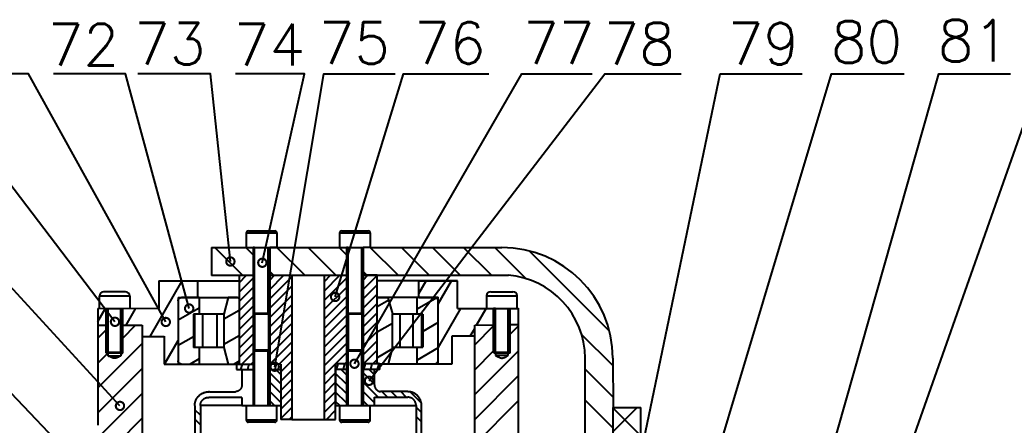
# Model space of a CAD drawing. Header units: millimetres. Extents: x 56 to 1245, y 45 to 886.
# Drawn here: x 597.5 to 717, y 666.5 to 715.2 of the extents above; entities that cross this region are included whole.
import ezdxf
from ezdxf.enums import TextEntityAlignment as Align

# ---------------------------------------------------------------- set-up
doc = ezdxf.new("R2010")
doc.units = ezdxf.units.MM
doc.layers.get('0').update_dxf_attribs({"color": 3})
doc.styles.get("Standard").update_dxf_attribs({"font": 'txt', "bigfont": 'gbcbig.shx'})

# ---------------------------------------------------------------- blocks, each defined once
blk = doc.blocks.new('_DotSmall')
at = {"color": 0, "linetype": 'ByBlock', "const_width": 0.5}
blk.add_lwpolyline([(-0.0625, 0, 1), (0.0625, 0, 1)], format="xyb", close=True, dxfattribs=at)

msp = doc.modelspace()

# ---------------------------------------------------------------- linework, layer by layer
at = {"layer": 'Defpoints', "linetype": 'Continuous', "lineweight": -3}
for p, q in [((624.7, 689.57), (624.7, 687.82)), ((624.95, 689.82), (628.13, 689.82)), ((628.39, 689.57), (628.39, 687.82)), ((635.93, 689.57), (635.93, 687.82)), ((636.18, 689.82), (639.37, 689.82)), ((639.62, 689.57), (639.62, 687.82)), ((624.25, 684.48), (620.91, 687.82)), ((625.53, 686.94), (624.65, 687.82)), ((624.7, 687.82), (625.53, 687.82)), ((625.53, 687.82), (625.53, 679.89)), ((628.39, 687.82), (627.53, 687.82)), ((627.53, 687.82), (627.53, 679.89)), ((631.73, 684.48), (628.39, 687.82)), ((635.48, 684.48), (632.13, 687.82)), ((636.77, 686.93), (635.88, 687.82)), ((635.93, 687.82), (636.77, 687.82)), ((636.77, 687.82), (636.77, 679.89)), ((639.62, 687.82), (638.77, 687.82)), ((638.77, 687.82), (638.77, 679.89)), ((639.62, 687.82), (655.45, 687.82)), ((642.96, 684.48), (639.62, 687.82)), ((646.7, 684.48), (643.36, 687.82)), ((650.44, 684.48), (647.1, 687.82)), ((654.18, 684.48), (650.84, 687.82)), ((658.32, 684.09), (654.59, 687.82)), ((668.37, 677.77), (658.74, 687.41)), ((620.5, 684.48), (625.53, 684.48)), ((620.51, 684.48), (620.5, 684.48)), ((623.84, 683.57), (624.74, 684.48)), ((623.84, 682.45), (625.53, 684.15)), ((627.99, 684.48), (627.53, 684.94)), ((627.53, 684.48), (636.77, 684.48)), ((627.53, 683.9), (628.11, 684.48)), ((627.53, 682.78), (629.23, 684.48)), ((627.53, 681.66), (630.17, 684.3)), ((634.12, 683.75), (634.85, 684.48)), ((634.12, 682.63), (635.97, 684.48)), ((634.12, 681.51), (636.77, 684.15)), ((639.22, 684.48), (638.77, 684.93)), ((638.77, 684.48), (656.22, 684.48)), ((638.77, 683.91), (639.34, 684.48)), ((638.77, 682.79), (640.44, 684.46)), ((613.14, 677.14), (616.98, 683.81)), ((614.17, 683.81), (623.84, 683.81)), ((623.84, 681.33), (625.53, 683.02)), ((627.53, 680.53), (630.18, 683.17)), ((634.12, 680.39), (636.77, 683.03)), ((638.77, 681.66), (640.44, 683.33)), ((650.11, 683.83), (640.44, 683.83)), ((645.44, 682.3), (646.32, 683.83)), ((647.77, 681.05), (649.38, 683.83)), ((650.11, 680.5), (650.11, 683.83)), ((607.03, 680.47), (607.03, 681.98)), ((610.19, 682.48), (607.53, 682.48)), ((610.69, 681.98), (610.69, 680.47)), ((616.5, 681.81), (618.84, 681.81)), ((619.03, 681.81), (616.9, 681.81)), ((618.84, 681.81), (623.84, 681.81)), ((622.54, 681.81), (622.01, 679.81)), ((623.64, 681.81), (622.54, 681.81)), ((623.84, 680.21), (625.53, 681.9)), ((627.53, 679.41), (630.18, 682.05)), ((634.12, 679.26), (636.77, 681.91)), ((638.77, 680.54), (640.44, 682.21)), ((647.77, 681.83), (640.44, 681.83)), ((640.64, 681.83), (641.74, 681.83)), ((641.74, 681.83), (640.64, 681.83)), ((641.74, 681.83), (642.27, 679.83)), ((647.6, 681.76), (645.25, 680.4)), ((653.6, 682), (653.6, 680.5)), ((654.1, 682.5), (656.77, 682.5)), ((657.27, 680.5), (657.27, 682)), ((614.17, 680.48), (606.84, 680.47)), ((606.84, 678.94), (607.73, 680.47)), ((607.85, 675.21), (607.86, 680.47)), ((609.85, 675.21), (609.86, 680.47)), ((610.24, 678.47), (611.39, 680.47)), ((619.03, 680.54), (616.51, 679.08)), ((623.84, 679.08), (625.53, 680.78)), ((627.53, 678.29), (630.18, 680.93)), ((634.12, 678.14), (636.77, 680.79)), ((638.77, 679.42), (640.44, 681.09)), ((641.83, 681.48), (640.44, 680.68)), ((647.77, 681.05), (647.77, 681.05)), ((647.78, 675.77), (650.51, 680.5)), ((650.11, 680.5), (654.44, 680.5)), ((652.41, 678.5), (653.57, 680.5)), ((654.45, 675.24), (654.44, 680.5)), ((656.45, 675.24), (656.44, 680.5)), ((656.44, 680.5), (657.44, 680.5)), ((622.01, 679.81), (618.34, 679.81)), ((618.34, 679.81), (618.34, 675.81)), ((618.46, 679.81), (618.46, 675.81)), ((619.44, 679.81), (619.44, 675.81)), ((621.16, 679.81), (621.16, 675.81)), ((623.84, 680.26), (622.01, 679.2)), ((623.84, 677.96), (625.53, 679.66)), ((625.53, 679.89), (625.6, 679.82)), ((627.53, 679.89), (625.53, 679.89)), ((625.53, 679.66), (625.7, 679.82)), ((627.47, 679.82), (625.6, 679.82)), ((627.36, 679.24), (627.53, 679.41)), ((627.47, 679.82), (627.53, 679.89)), ((627.53, 677.17), (630.18, 679.81)), ((634.12, 677.02), (636.77, 679.66)), ((636.77, 679.89), (636.83, 679.82)), ((638.77, 679.89), (636.77, 679.89)), ((636.77, 679.66), (636.93, 679.82)), ((638.7, 679.82), (636.83, 679.82)), ((638.6, 679.25), (638.77, 679.42)), ((638.7, 679.82), (638.77, 679.89)), ((638.77, 678.3), (640.44, 679.97)), ((645.94, 679.82), (642.27, 679.82)), ((643.21, 675.83), (643.21, 679.82)), ((644.76, 675.83), (644.76, 679.82)), ((645.82, 675.83), (645.82, 679.82)), ((645.94, 679.82), (645.94, 675.83)), ((606.84, 678.47), (607.86, 678.47)), ((609.85, 678.47), (612.17, 678.48)), ((609.85, 676.94), (611.39, 678.47)), ((616.51, 679.08), (616.51, 679.08)), ((623.84, 676.84), (625.53, 678.53)), ((625.53, 678.53), (625.7, 678.7)), ((627.36, 678.12), (627.53, 678.29)), ((627.53, 676.04), (630.18, 678.69)), ((634.12, 675.9), (636.77, 678.54)), ((636.77, 678.54), (636.94, 678.71)), ((638.6, 678.12), (638.77, 678.3)), ((638.77, 677.17), (640.44, 678.85)), ((642.28, 678.68), (640.44, 677.63)), ((647.78, 678.8), (645.94, 677.74)), ((651.64, 677.17), (652.17, 678.09)), ((652.17, 678.5), (654.45, 678.51)), ((652.18, 676.12), (654.45, 678.39)), ((657.44, 678.51), (656.44, 678.51)), ((656.44, 677.4), (657.44, 678.4)), ((606.84, 676.92), (607.86, 677.94)), ((612.17, 677.14), (614.84, 677.14)), ((618.34, 677.08), (616.51, 676.03)), ((623.84, 677.21), (622.01, 676.15)), ((623.84, 675.72), (625.53, 677.41)), ((625.53, 677.41), (625.7, 677.58)), ((627.36, 676.99), (627.53, 677.17)), ((627.53, 674.92), (630.18, 677.56)), ((634.12, 674.77), (636.77, 677.42)), ((636.77, 677.42), (636.94, 677.59)), ((638.6, 677), (638.77, 677.17)), ((638.77, 676.05), (640.44, 677.73)), ((652.18, 677.17), (649.44, 677.17)), ((668.78, 673.62), (665.03, 677.38)), ((606.84, 670.94), (612.17, 676.27)), ((614.88, 673.81), (616.51, 676.63)), ((616.51, 676.03), (616.51, 676.03)), ((622.01, 675.81), (618.34, 675.81)), ((622.01, 675.81), (622.54, 673.81)), ((623.84, 674.6), (625.53, 676.29)), ((625.53, 676.29), (625.7, 676.46)), ((627.36, 675.87), (627.53, 676.04)), ((627.55, 673.81), (630.18, 676.44)), ((634.12, 673.65), (636.77, 676.3)), ((636.77, 676.3), (636.94, 676.46)), ((638.6, 675.88), (638.77, 676.05)), ((638.77, 674.93), (640.45, 676.61)), ((642.28, 675.83), (641.75, 673.83)), ((642.28, 675.83), (645.94, 675.83)), ((642.28, 675.83), (642.33, 675.83)), ((642.33, 675.83), (642.43, 675.83)), ((642.43, 675.83), (642.55, 675.83)), ((642.55, 675.83), (642.69, 675.83)), ((642.69, 675.83), (642.85, 675.83)), ((642.85, 675.83), (643.02, 675.83)), ((643.02, 675.83), (643.21, 675.83)), ((645.26, 673.83), (645.26, 675.83)), ((647.78, 675.75), (645.26, 674.29)), ((647.78, 675.77), (647.78, 675.77)), ((606.84, 673.93), (608.06, 675.14)), ((607.92, 675.14), (607.85, 675.21)), ((609.85, 675.21), (607.85, 675.21)), ((609.79, 675.14), (607.92, 675.14)), ((608.09, 674.81), (608.09, 675.14)), ((608.09, 674.81), (608.16, 674.81)), ((608.16, 674.81), (608.25, 674.81)), ((608.25, 674.81), (608.36, 674.81)), ((608.36, 674.81), (608.49, 674.81)), ((608.49, 674.81), (608.63, 674.81)), ((608.63, 674.81), (608.78, 674.81)), ((608.78, 674.81), (608.93, 674.81)), ((608.93, 674.81), (609.08, 674.81)), ((609.08, 674.81), (609.22, 674.81)), ((609.22, 674.81), (609.34, 674.81)), ((609.34, 674.81), (609.46, 674.81)), ((609.46, 674.81), (609.55, 674.81)), ((609.55, 674.81), (609.62, 674.81)), ((609.85, 675.21), (609.79, 675.14)), ((619.03, 674.43), (617.96, 673.81)), ((624.18, 673.81), (625.53, 675.17)), ((625.6, 675.49), (625.53, 675.42)), ((625.53, 675.42), (627.53, 675.42)), ((625.53, 675.42), (625.53, 668.82)), ((627.47, 675.49), (625.6, 675.49)), ((627.53, 675.42), (627.47, 675.49)), ((627.53, 675.42), (627.53, 668.82)), ((628.67, 673.81), (630.18, 675.32)), ((634.12, 672.53), (636.77, 675.17)), ((636.84, 675.49), (636.77, 675.42)), ((636.77, 675.42), (638.77, 675.42)), ((636.77, 675.42), (636.77, 668.82)), ((638.7, 675.49), (636.84, 675.49)), ((638.77, 675.42), (638.7, 675.49)), ((638.77, 675.42), (638.77, 668.82)), ((638.79, 673.82), (640.45, 675.49)), ((642.22, 675.59), (640.45, 674.57)), ((652.18, 670.14), (657.45, 675.41)), ((652.18, 673.13), (654.45, 675.4)), ((654.45, 675.24), (654.51, 675.17)), ((654.45, 675.24), (656.45, 675.24)), ((654.51, 675.17), (656.38, 675.17)), ((654.75, 674.84), (654.68, 674.84)), ((654.84, 674.84), (654.75, 674.84)), ((654.95, 674.84), (654.84, 674.84)), ((655.08, 674.84), (654.95, 674.84)), ((655.22, 674.84), (655.08, 674.84)), ((655.37, 674.84), (655.22, 674.84)), ((655.52, 674.84), (655.37, 674.84)), ((655.67, 674.84), (655.52, 674.84)), ((655.81, 674.84), (655.67, 674.84)), ((655.94, 674.84), (655.81, 674.84)), ((656.05, 674.84), (655.94, 674.84)), ((656.14, 674.84), (656.05, 674.84)), ((656.21, 674.84), (656.14, 674.84)), ((656.21, 674.84), (656.21, 675.17)), ((656.38, 675.17), (656.45, 675.24)), ((665.53, 604.19), (665.45, 674.52)), ((668.78, 674.52), (668.78, 674.56)), ((606.84, 667.94), (612.17, 673.28)), ((614.84, 673.81), (616.51, 673.81)), ((616.51, 673.81), (622.54, 673.81)), ((616.91, 673.81), (619.03, 673.81)), ((622.54, 673.81), (623.64, 673.81)), ((623.84, 674.15), (623.25, 673.81)), ((624.19, 673.81), (624.01, 673.15)), ((625.01, 673.81), (624.84, 673.15)), ((625.3, 673.81), (625.53, 674.04)), ((628.3, 673.81), (628.12, 673.15)), ((628.84, 672.86), (630.18, 674.2)), ((636.77, 673.82), (635.45, 673.82)), ((635.7, 673.82), (635.52, 673.15)), ((636.52, 673.82), (636.34, 673.15)), ((636.54, 673.82), (636.77, 674.05)), ((638.99, 673.82), (638.81, 673.16)), ((639.81, 673.82), (639.63, 673.16)), ((639.91, 673.82), (640.45, 674.36)), ((640.63, 673.82), (640.45, 673.16)), ((627.53, 673.15), (628.84, 673.15)), ((627.53, 673.15), (628.84, 673.15)), ((628.84, 671.45), (627.53, 672.76)), ((628.84, 672.57), (628.27, 673.15)), ((628.84, 671.74), (630.18, 673.07)), ((634.12, 671.41), (635.45, 672.74)), ((636.77, 673.15), (635.45, 673.15)), ((636.77, 671.38), (635.45, 672.69)), ((636.77, 672.51), (636.12, 673.15)), ((640.12, 671.4), (638.77, 672.75)), ((640.12, 672.52), (639.48, 673.16)), ((652.18, 667.14), (657.45, 672.42)), ((668.79, 669.88), (665.45, 673.21)), ((628.84, 670.33), (627.53, 671.64)), ((628.84, 670.62), (630.18, 671.95)), ((628.84, 669.5), (630.18, 670.83)), ((634.12, 670.28), (635.45, 671.62)), ((636.77, 670.26), (635.45, 671.57)), ((640.57, 669.82), (638.77, 671.63)), ((607.03, 665.14), (612.17, 670.28)), ((624.18, 669.81), (620.18, 669.81)), ((628.84, 669.2), (627.53, 670.51)), ((628.84, 668.37), (630.18, 669.71)), ((634.12, 669.16), (635.45, 670.49)), ((636.77, 669.14), (635.45, 670.45)), ((640.12, 669.15), (638.77, 670.51)), ((640.12, 669.82), (644.12, 669.83)), ((641.69, 669.83), (641.02, 670.5)), ((642.81, 669.83), (642.14, 670.5)), ((643.93, 669.83), (643.27, 670.5)), ((644.1, 670.5), (644.07, 670.5)), ((644.12, 670.49), (644.1, 670.5)), ((645.76, 669.12), (644.42, 670.47)), ((624.69, 668.82), (624.69, 667.07)), ((628.1, 668.82), (627.53, 669.39)), ((628.38, 667.07), (628.38, 668.82)), ((628.84, 667.25), (630.18, 668.59)), ((634.12, 668.04), (635.45, 669.37)), ((635.96, 668.82), (635.45, 669.33)), ((635.92, 668.82), (635.92, 667.07)), ((639.33, 668.82), (638.77, 669.38)), ((639.61, 667.07), (639.61, 668.82)), ((645.12, 668.83), (645.12, 647.16)), ((645.79, 667.97), (645.12, 668.64)), ((652.18, 664.15), (657.45, 669.43)), ((668.79, 666.13), (665.45, 669.47)), ((668.82, 668.59), (672.15, 668.59)), ((668.82, 658.11), (668.82, 668.59)), ((671.72, 668.59), (668.82, 665.69)), ((672.15, 665.18), (668.82, 668.52)), ((672.15, 661.59), (672.15, 668.59)), ((609.2, 664.31), (612.18, 667.29)), ((619.18, 667.65), (618.51, 668.31)), ((629.86, 667.15), (630.18, 667.46)), ((634.35, 667.15), (635.45, 668.25)), ((645.79, 666.85), (645.12, 667.52)), ((619.18, 666.52), (618.51, 667.19)), ((628.13, 666.82), (624.94, 666.82)), ((630.18, 667.15), (628.84, 667.15)), ((634.12, 667.15), (635.45, 667.15)), ((639.36, 666.82), (636.18, 666.82))]:
    msp.add_line(p, q, dxfattribs=at)
at = {"layer": 'Defpoints', "lineweight": -3}
for p, q in [((624.7, 689.57), (628.39, 689.57)), ((635.93, 689.57), (639.62, 689.57)), ((620.5, 687.82), (625.53, 687.82)), ((625.71, 687.82), (625.53, 687.82)), ((625.53, 687.82), (625.53, 684.48)), ((625.53, 687.82), (627.53, 687.82)), ((625.53, 687.82), (627.53, 687.82)), ((625.71, 679.82), (625.71, 687.82)), ((627.35, 679.82), (627.35, 687.82)), ((627.37, 687.82), (627.53, 687.82)), ((627.53, 687.82), (636.77, 687.82)), ((627.53, 687.82), (627.53, 684.48)), ((636.95, 687.82), (636.77, 687.82)), ((636.77, 687.82), (636.77, 684.48)), ((636.77, 687.82), (638.77, 687.82)), ((636.77, 687.82), (638.77, 687.82)), ((636.95, 679.82), (636.95, 687.82)), ((638.58, 679.82), (638.58, 687.82)), ((638.6, 687.82), (638.77, 687.82)), ((638.77, 687.82), (638.77, 684.48)), ((623.84, 684.48), (625.53, 684.48)), ((625.53, 684.48), (625.53, 679.89)), ((627.53, 684.48), (630.17, 684.48)), ((627.53, 684.48), (627.53, 679.89)), ((634.1, 684.48), (636.77, 684.48)), ((634.12, 667.15), (634.12, 684.48)), ((636.77, 684.48), (636.77, 679.89)), ((640.44, 684.48), (638.77, 684.48)), ((638.77, 684.48), (638.77, 679.89)), ((645.44, 683.83), (650.11, 683.83)), ((610.69, 681.98), (607.03, 681.98)), ((645.44, 681.83), (647.77, 681.83)), ((653.6, 682), (657.27, 682)), ((608.09, 680.47), (607.86, 680.47)), ((609.86, 680.47), (607.86, 680.47)), ((608.09, 675.14), (608.09, 680.47)), ((609.62, 675.14), (609.62, 680.47)), ((609.62, 680.47), (609.86, 680.47)), ((654.68, 680.5), (654.44, 680.5)), ((654.44, 680.5), (656.44, 680.5)), ((654.68, 675.17), (654.68, 680.5)), ((656.21, 675.17), (656.21, 680.5)), ((656.21, 680.5), (656.44, 680.5)), ((625.53, 679.89), (625.53, 675.42)), ((625.7, 679.82), (625.7, 675.49)), ((627.36, 679.82), (627.36, 675.49)), ((627.37, 679.82), (627.47, 679.82)), ((627.53, 679.89), (627.53, 675.42)), ((636.77, 679.89), (636.77, 675.42)), ((636.94, 679.82), (636.94, 675.49)), ((638.6, 679.82), (638.7, 679.82)), ((638.6, 679.82), (638.6, 675.49)), ((638.77, 679.89), (638.77, 675.42)), ((607.85, 675.14), (607.86, 678.48)), ((609.85, 675.14), (609.85, 678.48)), ((654.45, 675.17), (654.45, 678.51)), ((656.45, 675.17), (656.44, 678.51)), ((652.18, 647.84), (652.18, 677.17)), ((608.09, 675.14), (607.85, 675.14)), ((609.62, 675.14), (609.85, 675.14)), ((625.53, 675.42), (625.53, 673.82)), ((625.7, 675.49), (625.6, 675.49)), ((625.71, 668.82), (625.71, 675.49)), ((627.35, 668.82), (627.35, 675.49)), ((627.36, 675.49), (627.47, 675.49)), ((636.77, 675.42), (636.77, 673.82)), ((636.93, 675.49), (636.84, 675.49)), ((636.95, 668.82), (636.95, 675.49)), ((638.58, 668.82), (638.58, 675.49)), ((638.59, 675.49), (638.7, 675.49)), ((638.77, 675.42), (638.77, 673.82)), ((654.68, 675.17), (654.45, 675.17)), ((656.21, 675.17), (656.45, 675.17)), ((668.78, 674.52), (668.82, 668.59)), ((623.51, 673.81), (623.84, 673.81)), ((623.51, 673.81), (625.53, 673.81)), ((628.84, 673.81), (627.53, 673.81)), ((635.45, 673.15), (635.45, 673.82)), ((640.78, 673.82), (638.77, 673.82)), ((640.78, 673.82), (649.45, 673.83)), ((640.78, 673.16), (640.78, 673.82)), ((623.51, 673.15), (625.53, 673.15)), ((625.53, 673.15), (625.53, 668.82)), ((627.53, 673.15), (627.53, 668.82)), ((635.45, 667.15), (635.45, 673.15)), ((635.45, 673.15), (635.45, 668.82)), ((636.77, 673.15), (636.77, 668.82)), ((638.77, 673.16), (638.77, 668.82)), ((640.78, 673.16), (638.77, 673.16)), ((640.12, 673.16), (638.77, 673.16)), ((640.12, 671.32), (640.12, 673.16)), ((620.28, 670.48), (623.39, 670.48)), ((644.07, 670.5), (640.86, 670.5)), ((624.18, 668.82), (619.18, 668.82)), ((624.18, 668.82), (625.52, 668.82)), ((624.68, 668.82), (625.52, 668.82)), ((624.69, 668.82), (628.38, 668.82)), ((625.7, 668.82), (625.52, 668.82)), ((625.52, 668.82), (627.52, 668.82)), ((625.7, 668.82), (625.53, 668.82)), ((625.53, 668.82), (627.53, 668.82)), ((627.35, 668.82), (627.52, 668.82)), ((627.36, 668.82), (627.53, 668.82)), ((627.52, 668.82), (628.37, 668.82)), ((627.52, 668.82), (628.84, 668.82)), ((635.45, 668.82), (636.78, 668.82)), ((635.92, 668.82), (639.61, 668.82)), ((636.94, 668.82), (636.77, 668.82)), ((636.77, 668.82), (638.77, 668.82)), ((638.59, 668.82), (638.77, 668.82)), ((639.62, 668.82), (645.12, 668.82)), ((628.38, 667.07), (624.69, 667.07)), ((630.18, 667.15), (634.12, 667.15)), ((639.61, 667.07), (635.92, 667.07))]:
    msp.add_line(p, q, dxfattribs=at)
for points in [[(613.1, 652.75), (559.92, 708.69), (548.86, 708.69)], [(609.51, 668.78), (572.85, 708.69), (562.61, 708.69)], [(608.91, 678.89), (586.16, 708.69), (575.54, 708.69)], [(615.02, 678.87), (598.52, 708.69), (588.6, 708.69)], [(617.83, 680.49), (610.18, 708.69), (601.53, 708.69)], [(622.79, 686.14), (620.4, 708.69), (611.66, 708.69)], [(626.63, 685.99), (631.7, 708.69), (623.41, 708.69)], [(628.12, 673.49), (634.04, 708.69), (642.59, 708.69)], [(635.39, 681.88), (643.63, 708.69), (653.88, 708.69)], [(637.71, 673.85), (657.85, 708.69), (666.3, 708.69)], [(639.47, 671.8), (667.82, 708.69), (676.99, 708.69)], [(670.77, 656.2), (681.7, 708.69), (691.57, 708.69)], [(678.66, 653.9), (695.08, 708.69), (703.83, 708.69)], [(693.09, 656.19), (707.98, 708.69), (716.61, 708.69)], [(698.79, 647.47), (720.4, 708.69), (729.9, 708.69)]]:
    msp.add_lwpolyline(points, dxfattribs=at)
at = {"layer": 'Defpoints', "linetype": 'Continuous', "lineweight": -3}
for centre, radius, start, end in [((624.95, 689.57), 0.251, 90, 180), ((628.13, 689.57), 0.251, 0, 90), ((636.18, 689.57), 0.251, 90, 180), ((639.37, 689.57), 0.251, 0, 90), ((607.53, 681.98), 0.5, 90, 179.9444), ((610.19, 681.98), 0.5, 0, 90), ((654.1, 682), 0.5, 90, 180), ((656.77, 682), 0.5, 0.0556, 90), ((647.38, 674.23), 0.4, 270.0953, 0.0953), ((620.28, 668.08), 2.4, 90.0994, 92.5747), ((624.94, 667.07), 0.251, 180, 270), ((628.13, 667.07), 0.251, 270, 0), ((636.18, 667.07), 0.251, 180, 270), ((639.36, 667.07), 0.251, 270, 0)]:
    msp.add_arc(centre, radius, start, end, dxfattribs=at)
for centre, major_axis, ratio, start_param, end_param in [((632.2, 599.54), (-1.34, 3477.26), 0.003354, 1.545406, 1.546367), ((655.45, 674.51), (-13.33, 0.35), 0.998295, 3.168958, 4.738556), ((632.2, 599.54), (-1.65, 5106.65), 0.001632, 1.554163, 1.556252), ((632.2, 599.54), (-0.4, 1225.6), 0.001632, 1.501441, 1.515608), ((632.2, 599.54), (-7.42, 6708.88), 0.001242, -1.559726, -1.558138), ((655.45, 674.51), (-0.01, 10), 0.999999, 4.712389, 6.20524), ((632.2, 599.55), (3.57, -11030.36), 0.001632, 4.704749, 4.705051), ((632.2, 599.55), (-2.64, 8170.63), 0.001632, 1.560483, 1.560727), ((632.2, 599.55), (-11.88, 10734.2), 0.001242, -1.563132, -1.562946), ((632.2, 599.55), (3.11, -9600.5), 0.001632, 4.70382, 4.704653), ((632.2, 599.54), (-2.72, 8455.22), 0.001554, 1.561066, 1.561302), ((632.2, 599.54), (-1.65, 5106.65), 0.001632, 1.554724, 1.556213), ((632.2, 599.54), (-7.42, 6708.88), 0.001242, 4.723489, 4.724622), ((632.2, 599.54), (-11.71, 10579.9), 0.001242, 4.719975, 4.720165), ((632.2, 599.55), (13.96, -12612.69), 0.001242, 1.576685, 1.577319), ((632.2, 599.55), (5.02, -15524.2), 0.001632, 4.707175, 4.707304), ((632.2, 599.54), (-3.11, 9600.5), 0.001632, 1.562268, 1.563018), ((632.2, 599.54), (-13.96, 12612.69), 0.001242, 4.718309, 4.71888), ((632.2, 599.55), (-22.57, 20394.97), 0.001242, -1.566926, -1.566828), ((632.2, 599.54), (-2.02, 6230.11), 0.001632, 1.557912, 1.558554), ((632.2, 599.54), (-9.06, 8184.83), 0.001242, 4.721708, 4.722196), ((632.2, 599.55), (5.02, -15524.2), 0.001632, 4.707304, 4.708077), ((634.2, 599.55), (4.36, -13481.55), 0.001632, 4.706534, 4.706633), ((630.26, 599.54), (19.6, -17711.43), 0.001242, 1.575178, 1.575253), ((632.2, 599.55), (22.57, -20394.99), 0.001242, 1.57112, 1.574667), ((634.2, 599.55), (4.36, -13481.55), 0.001632, 4.706633, 4.708809), ((632.2, 599.55), (3.44, -10621.82), 0.001632, 4.705083, 4.705397), ((632.2, 599.55), (15.44, -13954.46), 0.001242, 1.576118, 1.576357), ((632.2, 599.54), (-2.6, 8053.18), 0.001632, 1.561325, 1.561574), ((655.73, 414.21), (-0.74, 670.89), 0.001242, 1.171266, 1.171804), ((632.2, 599.54), (1.72, -5310.91), 0.001632, 4.698404, 4.69853), ((632.2, 599.54), (0.66, -2042.66), 0.001632, 4.676021, 4.676348), ((632.2, 599.54), (-0.66, 2042.66), 0.001632, 1.534429, 1.537694), ((632.2, 599.54), (-1.59, 4902.38), 0.001632, 1.555782, 1.556156), ((632.2, 599.54), (-0.66, 2042.66), 0.001632, 1.534755, 1.536878), ((632.2, 599.54), (-0.96, 769.72), 0.010351, 1.479366, 1.480657), ((632.2, 599.54), (-7.13, 6440.52), 0.001242, 4.723144, 4.7233), ((632.2, 599.54), (-2.71, 8374.9), 0.001632, 1.562525, 1.565112), ((632.2, 599.54), (-2.58, 7966.37), 0.001632, 1.562101, 1.564821), ((632.2, 599.54), (-12.18, 11002.56), 0.001242, 4.716716, 4.718685)]:
    msp.add_ellipse(centre, major_axis=major_axis, ratio=ratio, start_param=start_param, end_param=end_param, dxfattribs=at)
at = {"layer": 'Defpoints', "linetype": 'Continuous', "lineweight": -3, "extrusion": (1.95344e-20, 1.76518e-17, -1)}
msp.add_ellipse((608.56, 414.18), major_axis=(0.74, 670.89), ratio=0.001242, start_param=1.171266, end_param=1.171804, dxfattribs=at)
at = {"layer": 'Defpoints', "linetype": 'Continuous', "lineweight": -3}
for points, knots in [([(616.5, 681.41), (616.51, 681.42), (616.51, 681.44), (616.51, 681.48), (616.52, 681.51), (616.53, 681.54), (616.54, 681.57), (616.55, 681.6), (616.57, 681.63), (616.59, 681.66), (616.61, 681.69), (616.64, 681.71), (616.66, 681.73), (616.69, 681.75), (616.72, 681.77), (616.75, 681.78), (616.78, 681.79), (616.82, 681.8), (616.85, 681.81), (616.88, 681.81), (616.89, 681.81), (616.9, 681.81)], [0, 0, 0, 0, 0.053542, 0.107276, 0.161009, 0.214552, 0.268147, 0.321934, 0.37572, 0.429316, 0.482912, 0.5367, 0.590488, 0.644084, 0.697683, 0.751473, 0.805262, 0.858861, 0.905886, 0.952975, 1, 1, 1, 1]), ([(623.64, 681.81), (623.64, 681.81), (623.65, 681.81), (623.66, 681.81), (623.68, 681.81), (623.69, 681.8), (623.71, 681.8), (623.73, 681.79), (623.74, 681.78), (623.76, 681.78), (623.77, 681.76), (623.78, 681.75), (623.79, 681.74), (623.8, 681.73), (623.81, 681.71), (623.82, 681.7), (623.83, 681.68), (623.83, 681.67), (623.84, 681.65), (623.84, 681.64), (623.84, 681.62), (623.84, 681.62), (623.84, 681.61)], [0, 0, 0, 0, 0.036716, 0.0734319, 0.1270386, 0.180837, 0.2346353, 0.288242, 0.3418464, 0.3956424, 0.4494383, 0.5030426, 0.5566412, 0.6104314, 0.6642216, 0.7178201, 0.771412, 0.8251955, 0.8789789, 0.9325708, 0.9662854, 1, 1, 1, 1]), ([(640.64, 681.83), (640.64, 681.83), (640.63, 681.83), (640.61, 681.83), (640.6, 681.83), (640.58, 681.82), (640.57, 681.82), (640.55, 681.81), (640.54, 681.8), (640.52, 681.8), (640.51, 681.78), (640.5, 681.77), (640.49, 681.76), (640.48, 681.75), (640.47, 681.73), (640.46, 681.72), (640.45, 681.7), (640.45, 681.69), (640.44, 681.67), (640.44, 681.66), (640.44, 681.64), (640.44, 681.64), (640.44, 681.63)], [0, 0, 0, 0, 0.036661, 0.073444, 0.12619, 0.179303, 0.233571, 0.288238, 0.340983, 0.394095, 0.448361, 0.503027, 0.555769, 0.608877, 0.66314, 0.717803, 0.770541, 0.823645, 0.877904, 0.932563, 0.966234, 1, 1, 1, 1]), ([(647.77, 681.43), (647.77, 681.44), (647.77, 681.47), (647.77, 681.5), (647.76, 681.53), (647.75, 681.56), (647.74, 681.6), (647.72, 681.63), (647.71, 681.65), (647.69, 681.68), (647.66, 681.71), (647.64, 681.73), (647.61, 681.75), (647.59, 681.77), (647.56, 681.79), (647.53, 681.8), (647.49, 681.81), (647.46, 681.82), (647.44, 681.83), (647.42, 681.83), (647.4, 681.83), (647.38, 681.83), (647.37, 681.83)], [0, 0, 0, 0, 0.052689, 0.105744, 0.15995, 0.214554, 0.267293, 0.320399, 0.37466, 0.429319, 0.48206, 0.535166, 0.589427, 0.644088, 0.696829, 0.749937, 0.804199, 0.858861, 0.893875, 0.928996, 0.964443, 1, 1, 1, 1]), ([(609.62, 674.81), (609.48, 674.74), (609.32, 674.65), (609.12, 674.56), (609.04, 674.53), (608.97, 674.52), (608.9, 674.51), (608.85, 674.51), (608.8, 674.51), (608.72, 674.52), (608.61, 674.55), (608.48, 674.61), (608.31, 674.69), (608.18, 674.76), (608.09, 674.81)], [0, 0, 0, 0, 0.280494, 0.333384, 0.386291, 0.439021, 0.469638, 0.500378, 0.531119, 0.561737, 0.646134, 0.731083, 0.816052, 1, 1, 1, 1]), ([(654.68, 674.84), (654.82, 674.76), (654.98, 674.68), (655.18, 674.59), (655.26, 674.56), (655.33, 674.54), (655.4, 674.54), (655.45, 674.53), (655.5, 674.54), (655.58, 674.55), (655.69, 674.58), (655.82, 674.63), (655.99, 674.72), (656.12, 674.79), (656.21, 674.84)], [0, 0, 0, 0, 0.280494, 0.333384, 0.386291, 0.439021, 0.469638, 0.500378, 0.531119, 0.561737, 0.646134, 0.731083, 0.816052, 1, 1, 1, 1]), ([(616.91, 673.81), (616.9, 673.81), (616.88, 673.81), (616.86, 673.81), (616.83, 673.82), (616.79, 673.83), (616.76, 673.84), (616.73, 673.85), (616.7, 673.87), (616.67, 673.88), (616.65, 673.91), (616.62, 673.93), (616.6, 673.95), (616.58, 673.98), (616.56, 674.01), (616.55, 674.04), (616.53, 674.07), (616.52, 674.1), (616.51, 674.13), (616.51, 674.16), (616.51, 674.19), (616.51, 674.2), (616.51, 674.21)], [0, 0, 0, 0, 0.036838, 0.073677, 0.127276, 0.181067, 0.234858, 0.288457, 0.342055, 0.395845, 0.449635, 0.503233, 0.556829, 0.610617, 0.664405, 0.718002, 0.771597, 0.825384, 0.87917, 0.932765, 0.966383, 1, 1, 1, 1]), ([(623.84, 674.01), (623.84, 674.01), (623.84, 674), (623.84, 673.98), (623.83, 673.96), (623.83, 673.95), (623.82, 673.93), (623.82, 673.92), (623.81, 673.9), (623.8, 673.89), (623.79, 673.87), (623.77, 673.86), (623.76, 673.85), (623.75, 673.84), (623.73, 673.83), (623.72, 673.83), (623.7, 673.82), (623.69, 673.82), (623.67, 673.81), (623.66, 673.81), (623.65, 673.81), (623.64, 673.81)], [0, 0, 0, 0, 0.053486, 0.107161, 0.160837, 0.214323, 0.267914, 0.321696, 0.375478, 0.429069, 0.482663, 0.536449, 0.590234, 0.643828, 0.697428, 0.751219, 0.80501, 0.85861, 0.905718, 0.952892, 1, 1, 1, 1]), ([(640.45, 674.02), (640.45, 674.02), (640.45, 674.01), (640.45, 673.99), (640.45, 673.97), (640.46, 673.96), (640.47, 673.94), (640.47, 673.93), (640.48, 673.91), (640.49, 673.9), (640.5, 673.89), (640.51, 673.87), (640.53, 673.86), (640.54, 673.85), (640.56, 673.85), (640.57, 673.84), (640.59, 673.83), (640.6, 673.83), (640.61, 673.83), (640.63, 673.83), (640.64, 673.82), (640.64, 673.82), (640.65, 673.82)], [0, 0, 0, 0, 0.052637, 0.105637, 0.159786, 0.214332, 0.267069, 0.320172, 0.37443, 0.429087, 0.481826, 0.534931, 0.589191, 0.64385, 0.696593, 0.749701, 0.803964, 0.858626, 0.893698, 0.928876, 0.964383, 1, 1, 1, 1]), ([(624.18, 671.31), (624.17, 671.29), (624.17, 671.24), (624.16, 671.17), (624.15, 671.1), (624.13, 671.04), (624.1, 670.97), (624.07, 670.91), (624.04, 670.85), (623.99, 670.79), (623.95, 670.74), (623.9, 670.69), (623.84, 670.64), (623.78, 670.6), (623.72, 670.57), (623.66, 670.54), (623.59, 670.52), (623.53, 670.5), (623.46, 670.49), (623.42, 670.48), (623.39, 670.48), (623.39, 670.48)], [0, 0, 0, 0, 0.053566, 0.1073233, 0.1610806, 0.2146467, 0.2682379, 0.3220205, 0.3758032, 0.4293945, 0.4829891, 0.5367752, 0.5905613, 0.6441559, 0.6977559, 0.7515475, 0.805339, 0.8589391, 0.905938, 0.9530011, 0.9650101, 0.9650101, 0.9650101, 0.9650101]), ([(640.12, 671.32), (640.12, 671.3), (640.12, 671.25), (640.13, 671.19), (640.14, 671.12), (640.16, 671.05), (640.19, 670.98), (640.22, 670.92), (640.26, 670.86), (640.3, 670.8), (640.35, 670.75), (640.4, 670.7), (640.45, 670.66), (640.51, 670.62), (640.57, 670.58), (640.63, 670.55), (640.7, 670.53), (640.77, 670.51), (640.82, 670.5), (640.85, 670.5), (640.86, 670.5)], [0, 0, 0, 0, 0.0528969, 0.1057938, 0.160226, 0.2146582, 0.2675795, 0.3205007, 0.3749593, 0.4294179, 0.4823411, 0.5352643, 0.5897249, 0.6441854, 0.6971117, 0.750038, 0.8045018, 0.8589656, 0.9059556, 0.931262, 0.931262, 0.931262, 0.931262]), ([(618.51, 668.81), (618.51, 668.86), (618.51, 668.95), (618.53, 669.09), (618.56, 669.23), (618.6, 669.36), (618.65, 669.49), (618.72, 669.62), (618.79, 669.74), (618.87, 669.85), (618.96, 669.96), (619.07, 670.06), (619.17, 670.15), (619.29, 670.23), (619.41, 670.3), (619.54, 670.35), (619.67, 670.4), (619.8, 670.44), (619.93, 670.46), (620.05, 670.48), (620.13, 670.48), (620.18, 670.48)], [0, 0, 0, 0, 0.053582, 0.107356, 0.16113, 0.214713, 0.268308, 0.322094, 0.375881, 0.429476, 0.483072, 0.53686, 0.590647, 0.644244, 0.697842, 0.751631, 0.805421, 0.859019, 0.905991, 0.953028, 1, 1, 1, 1]), ([(619.18, 668.81), (619.18, 668.84), (619.18, 668.9), (619.19, 668.98), (619.21, 669.06), (619.23, 669.14), (619.26, 669.22), (619.3, 669.3), (619.34, 669.37), (619.39, 669.44), (619.45, 669.5), (619.51, 669.56), (619.57, 669.61), (619.64, 669.66), (619.72, 669.7), (619.79, 669.74), (619.87, 669.77), (619.95, 669.79), (620.03, 669.8), (620.1, 669.81), (620.15, 669.81), (620.18, 669.81)], [0, 0, 0, 0, 0.053574, 0.107339, 0.161104, 0.214678, 0.268273, 0.32206, 0.375846, 0.429441, 0.483037, 0.536825, 0.590613, 0.644209, 0.697807, 0.751597, 0.805387, 0.858985, 0.905969, 0.953016, 1, 1, 1, 1]), ([(619.93, 670.46), (619.93, 670.46), (619.92, 670.46), (619.9, 670.46), (619.89, 670.45), (619.89, 670.45)], [0, 0, 0, 0, 0.13794, 0.975299, 1, 1, 1, 1]), ([(640.86, 670.5), (640.86, 670.5), (640.86, 670.5), (640.85, 670.5), (640.85, 670.5), (640.85, 670.5)], [0.6665661, 0.6665661, 0.6665661, 0.6665661, 0.7247528, 0.9448788, 1, 1, 1, 1]), ([(644.4, 670.47), (644.4, 670.47), (644.38, 670.47), (644.36, 670.48), (644.33, 670.48), (644.31, 670.48), (644.29, 670.49), (644.27, 670.49), (644.26, 670.49), (644.25, 670.49), (644.24, 670.49), (644.22, 670.49), (644.21, 670.49), (644.2, 670.49), (644.19, 670.49), (644.17, 670.49), (644.15, 670.49), (644.13, 670.5), (644.11, 670.5), (644.09, 670.5), (644.09, 670.5)], [0, 0, 0, 0, 0.013642, 0.046057, 0.073772, 0.096305, 0.115977, 0.134226, 0.152043, 0.170258, 0.189712, 0.211429, 0.236835, 0.268168, 0.309328, 0.367976, 0.461769, 0.6414, 0.937281, 1, 1, 1, 1]), ([(645.79, 668.83), (645.79, 668.88), (645.78, 668.97), (645.76, 669.11), (645.74, 669.25), (645.69, 669.38), (645.64, 669.51), (645.58, 669.64), (645.51, 669.76), (645.42, 669.87), (645.33, 669.98), (645.23, 670.08), (645.12, 670.16), (645, 670.24), (644.88, 670.31), (644.75, 670.37), (644.62, 670.42), (644.49, 670.46), (644.36, 670.48), (644.24, 670.49), (644.16, 670.49), (644.12, 670.49)], [0, 0, 0, 0, 0.053583, 0.107358, 0.161133, 0.214716, 0.268312, 0.3221, 0.375887, 0.429483, 0.48308, 0.536868, 0.590656, 0.644253, 0.697851, 0.75164, 0.80543, 0.859027, 0.905997, 0.953031, 1, 1, 1, 1]), ([(645.12, 668.82), (645.12, 668.86), (645.12, 668.91), (645.11, 669), (645.09, 669.08), (645.07, 669.16), (645.03, 669.24), (645, 669.31), (644.95, 669.39), (644.9, 669.45), (644.85, 669.52), (644.79, 669.58), (644.72, 669.63), (644.65, 669.68), (644.58, 669.72), (644.5, 669.75), (644.42, 669.78), (644.34, 669.8), (644.27, 669.82), (644.19, 669.83), (644.14, 669.83), (644.12, 669.83)], [0, 0, 0, 0, 0.053575, 0.107341, 0.161107, 0.214682, 0.268278, 0.322066, 0.375853, 0.429449, 0.483046, 0.536834, 0.590622, 0.644219, 0.697817, 0.751606, 0.805395, 0.858993, 0.905974, 0.953019, 1, 1, 1, 1])]:
    msp.add_open_spline(points, degree=3, knots=knots, dxfattribs=at)

# ---------------------------------------------------------------- block references
at = {"layer": 'Defpoints', "lineweight": -3, "xscale": 2, "yscale": 2, "zscale": 2}
for p, rotation in [((622.79, 686.14), 276.0421990870725), ((626.63, 685.99), 257.4186050300991), ((635.39, 681.88), 252.9098084119786), ((617.83, 680.49), 285.1720972105791), ((608.91, 678.89), 307.3527927747845), ((615.02, 678.87), 298.9450810275654), ((637.71, 673.85), 239.9675969887709), ((628.12, 673.49), 260.4495104135936), ((639.47, 671.8), 232.4650140078285), ((609.51, 668.78), 312.5688733092463)]:
    msp.add_blockref('_DotSmall', p, dxfattribs=dict(at, rotation=rotation))

# ---------------------------------------------------------------- texts
at = {"layer": 'Defpoints', "lineweight": -3}
for s, p in [('81', (712.16, 712.68)), ('72', (605.11, 712.22)), ('73', (615.51, 712.31)), ('74', (627.48, 712.22)), ('75', (637.7, 712.4)), ('76', (649.18, 712.4)), ('77', (662.3, 712.4)), ('78', (671.97, 712.31)), ('79', (686.9, 712.31)), ('80', (699.31, 712.53))]:
    msp.add_text(s, height=5, dxfattribs=at).set_placement(p, align=Align.MIDDLE_CENTER)

doc.saveas('drawing.dxf')
